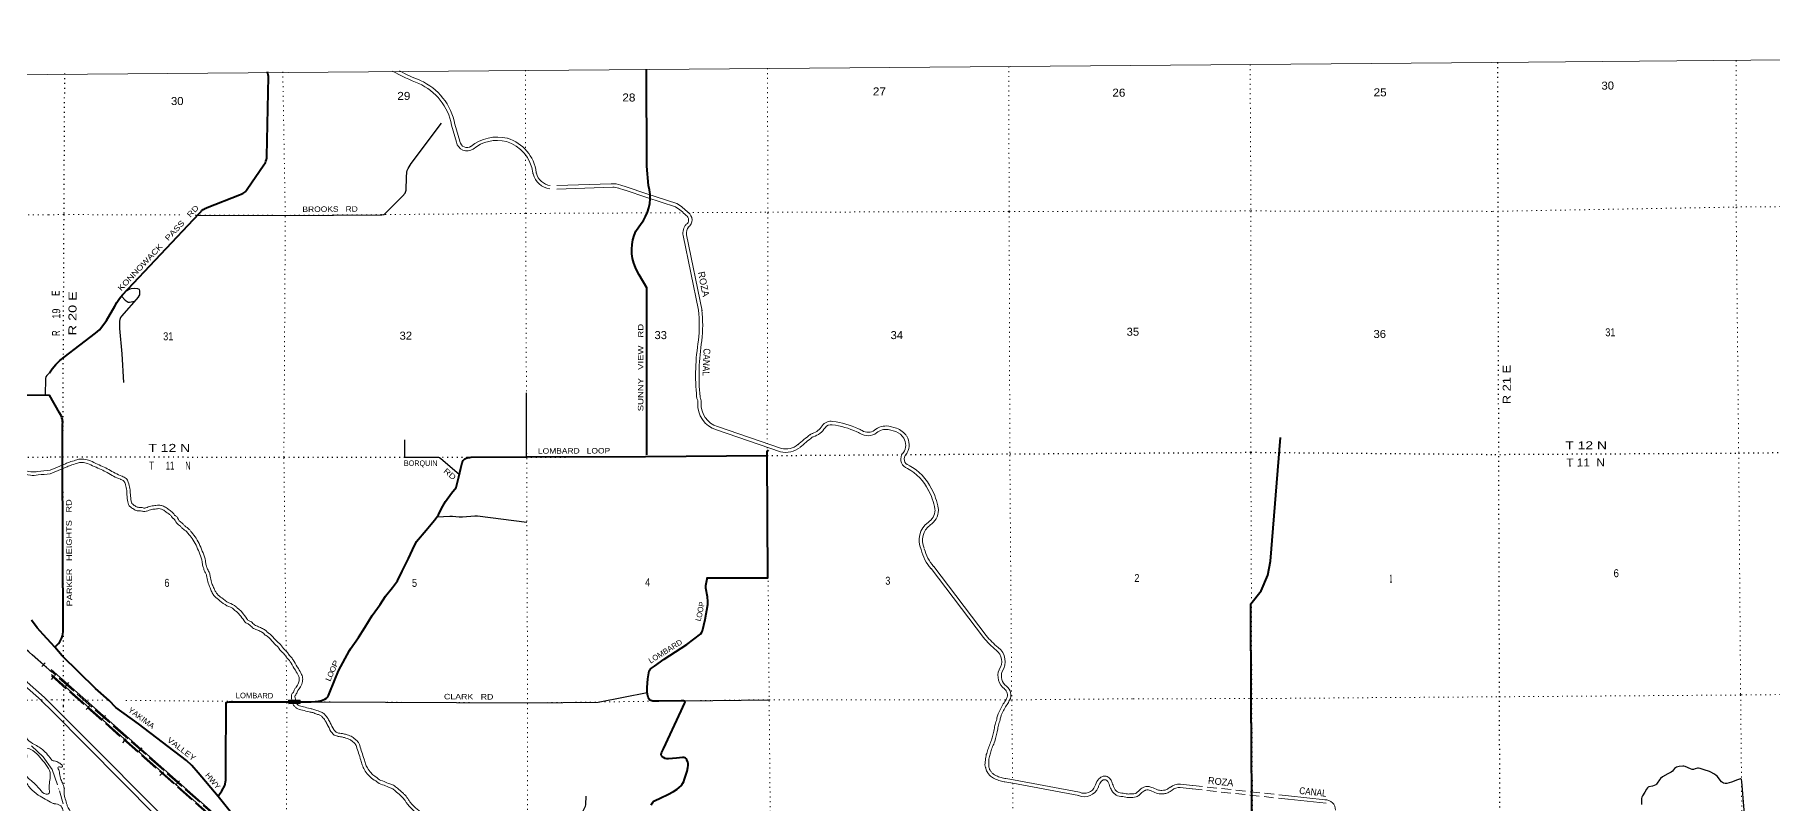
# Model space of a CAD drawing. Header units: feet. Extents: x -2 to 285336, y -549186 to -364975.
# Drawn here: x 157636 to 195631, y -381784 to -364975 of the extents above; entities that cross this region are included whole.
import ezdxf
from ezdxf.enums import TextEntityAlignment as Align

# ---------------------------------------------------------------- set-up
doc = ezdxf.new("R2010")
doc.units = ezdxf.units.FT
doc.header["$LTSCALE"] = 70
for name, pattern in [('DOT_DASHED', [7.7, 5, -1.2, 0.3, -1.2]), ('DOTTED', [1.5, 0.3, -1.2]), ('LONG_DASHED', [7.5, 6, -1.5]), ('MEDIUM_DASHED', [4.5, 3, -1.5])]:
    doc.linetypes.add(name, pattern=pattern)
for name, color, linetype, lineweight in [('18', 7, 'Continuous', 35), ('26', 7, 'Continuous', 40), ('27', 7, 'Continuous', 13), ('29', 7, 'Continuous', 25), ('34', 7, 'Continuous', 25), ('39', 7, 'Continuous', 13), ('4', 7, 'Continuous', 13), ('41', 7, 'Continuous', 13), ('44', 7, 'DOT_DASHED', 13), ('6', 7, 'DOTTED', 25), ('61', 7, 'Continuous', 13), ('63', 7, 'Continuous', 25), ('7', 7, 'DOTTED', 13)]:
    doc.layers.add(name, color=color, linetype=linetype, lineweight=lineweight)
doc.layers.add('30', color=7, linetype='Continuous')

msp = doc.modelspace()

# ---------------------------------------------------------------- linework, layer by layer
at = {"layer": '18'}
for points in [[(158008.18, -379630.97), (157850.82, -379468.75), (157472.66, -379133.53), (157061.53, -378839.67), (157019.65, -378812.34), (156648.87, -378578.03), (154159.49, -377122.21), (153862.65, -376930.23)], [(158009.1, -379765.15), (157791.41, -379550.62), (157780.66, -379540.01), (157410.33, -379211.73), (157031.88, -378941.22), (157008.02, -378924.16), (156981.88, -378907.1), (156965.61, -378896.48), (156596.9, -378663.48), (154133.42, -377222.81), (154108.42, -377208.18)], [(161114.05, -382743.72), (158008.18, -379630.97)], [(161039.84, -382822.09), (158009.1, -379765.15)]]:
    msp.add_lwpolyline(points, dxfattribs=at)
at = {"layer": '26'}
msp.add_line((158073.63, -378371.7), (157998.92, -378283.89), dxfattribs=at)
for points in [[(157958.23, -372367.69), (158018.6, -372279.13), (158097.46, -372185.13), (158185.72, -372099.89), (158282.4, -372024.35), (158966.6, -371504), (159049.33, -371427.02), (159101.25, -371366.04), (159207.15, -371222.56), (159389.43, -370912.5), (159431.91, -370834.02), (159490.48, -370747.1), (159557.82, -370666.78), (161234.7, -368881.7), (161265.34, -368849.08), (161282.15, -368831.7), (161292.37, -368821.71), (161320.02, -368799.84), (161349.81, -368780.97), (161354.73, -368778.53), (161375.13, -368768.43), (161404.73, -368756.66), (162116.05, -368473.97), (162149.38, -368460.72), (162166.05, -368454.11), (162184.84, -368444.98), (162207.31, -368430.98), (162228.2, -368414.71), (162242.36, -368401.08), (162264.4, -368375.99), (162281.65, -368351.08), (162648.81, -367820.94), (162668.28, -367792.83), (162679.66, -367770.94), (162692.65, -367739.76), (162702.84, -367705.59), (162709.4, -367670.55), (162712.27, -367635.01), (162747.87, -365885.64), (162722.73, -365788.62)], [(171019.07, -374164.33), (171020.71, -370507.34), (170855.78, -370227.24), (170815.48, -370161.28), (170770.06, -370068.89), (170734.55, -369972.26), (170709.33, -369872.44), (170694.69, -369770.54), (170690.78, -369667.66), (170697.64, -369564.94), (170715.21, -369463.5), (170743.28, -369364.45), (170781.55, -369268.88), (170896.61, -369105.09), (170944.66, -369036.74), (170993.84, -368950.13), (171033.7, -368858.86), (171063.8, -368763.92), (171083.81, -368666.36), (171093.52, -368567.24), (171092.81, -368467.65), (171081.69, -368368.68), (171060.29, -368271.41), (171022.65, -367849.53), (171013.26, -365728.38)], [(157961.62, -372861.86), (155665.61, -372862.67)], [(158073.63, -378371.7), (158107.14, -378337.59), (158134.05, -378310.19), (158153.47, -378288.65), (158181.88, -378251.21), (158206.21, -378211.02), (158226.21, -378168.5), (158241.66, -378124.12), (158252.38, -378078.37), (158258.26, -378031.75), (158244.88, -374207.55), (158246.76, -373509.04), (158246.83, -373484.04), (158247.62, -373459.04), (158246.69, -373431.37), (158241.16, -373391.68), (158231.51, -373352.79), (158217.85, -373315.12), (158200.32, -373279.09), (158179.13, -373245.09), (157961.62, -372861.86)], [(184268.16, -384812.48), (184268.14, -384810.6), (184251.86, -381670.27), (184239.65, -379495.09), (184229.15, -377422.2), (184451.74, -377136.72), (184599.19, -376797.39), (184658.17, -376487.57), (184879.33, -373787.68)], [(163442.46, -379565.35), (163678.16, -379567.22), (163766.57, -379561.33), (163838.81, -379552.3), (163904.27, -379538.74), (163945.08, -379524.93), (163983.28, -379507.13), (164014.88, -379484.54), (164045.35, -379455.18), (164061.86, -379428.59), (164087.96, -379353.34), (164279.75, -378885.64), (164519.38, -378440.55), (164540.76, -378405.71), (164718.81, -378160.98), (164853.52, -377937.9), (165017.68, -377676.18), (165186.19, -377434.45), (165303.6, -377255.83), (165462.89, -377062.43), (165566.86, -376920.15), (165667.63, -376707.69), (165811.47, -376430.27), (165898.61, -376242.13), (165983.88, -376062.05), (166192.42, -375813.61), (166381.37, -375593.61), (166465.72, -375477.77), (166529.59, -375338.18), (166619.34, -375186.12), (166748.72, -375003.27), (166848.91, -374875.12), (166909.27, -374645.28), (166954.28, -374457.87), (166981.64, -374334.74), (166988.19, -374318.11), (166996.45, -374302.26), (167006.31, -374287.36), (167017.68, -374273.57), (167030.43, -374261.05), (167044.42, -374249.93), (167059.49, -374240.33), (167075.48, -374232.36), (167092.22, -374226.1), (167109.52, -374221.63), (167127.2, -374218.99), (167127.96, -374218.96), (167152.96, -374218.47), (167177.96, -374216.86), (168394.98, -374210.28), (170993.56, -374199.66), (173651.27, -374181.51)], [(171117.45, -381825.58), (171143, -381773.23), (171162.8, -381751.77), (171188.16, -381734.05), (171325.44, -381663.46), (171476.72, -381590.62), (171602.09, -381528.26), (171682.35, -381476.15), (171725.24, -381441.49), (171776.37, -381393.62), (171811.77, -381348.05), (171829.15, -381307.8), (171844.4, -381259.19), (171901.62, -381081.6), (171919.86, -380999.17), (171925.62, -380956.77), (171923.16, -380915), (171914.92, -380886.94), (171893.51, -380836.92), (171878.63, -380814.32), (171863.78, -380797.82), (171850.59, -380787.92), (171830.34, -380779.81), (171797.81, -380779.66), (171668.16, -380800.66), (171494.32, -380811.02), (171459.62, -380810.26), (171423.4, -380802.77), (171386.96, -380785.43), (171359.07, -380764.81), (171342.12, -380744.05), (171337.63, -380715.3), (171345.09, -380681.79), (171383.76, -380594.83), (171773.17, -379763.33), (171846.78, -379605.53), (171857.18, -379573.2), (171851.98, -379557.28), (171845.64, -379550.1), (171824.2, -379545.14), (171773.06, -379545.14), (171284.84, -379551.75), (171149.59, -379548.45), (171127.16, -379544.96), (171106.71, -379536.89), (171086.92, -379526.99), (171072.58, -379508.48), (171050.41, -379462.52), (171036.78, -379408.75), (171027.84, -379333.79), (171028.17, -379254.37), (171042.97, -379059.45), (171074.14, -378884.32), (171101.77, -378845.36), (171188.81, -378782), (171403.02, -378631.82), (171649.19, -378473.06), (171899.37, -378314.22), (172202.41, -378076.22), (172226.65, -378039.96), (172239.85, -378010.25), (172295.49, -377763.55), (172354.27, -377439.44), (172355.3, -377369.89), (172345.43, -377271.01), (172308.17, -377083.01), (172309.12, -377023.33), (172336.92, -376876.67), (172340.12, -376853.67), (172365.4, -376853.85), (173669.88, -376851.69), (173651.27, -374181.51)], [(173651.27, -374181.51), (173650.51, -374156.51), (173648.91, -374103.82), (173653.39, -374087.25), (173660.81, -374074.87), (173670.71, -374064.97), (173684.21, -374055.05)], [(157998.92, -378283.89), (157821.63, -378094.16), (157688.67, -377945.4), (157567.83, -377778.39)], [(161643.74, -381638.27), (161212.65, -381115.35), (161069.49, -380955.27), (160951.28, -380846.94), (159904.39, -380048.24), (159412.7, -379687.49), (159261.67, -379537.58), (158966.26, -379273.77), (158233.82, -378559.95), (158073.63, -378371.7)], [(161643.74, -381638.27), (161663.27, -381608.63), (161727.02, -381511.84), (161793.31, -381396.31), (161817.46, -381281.5), (161813.46, -381043.68), (161813.04, -381018.86), (161813.18, -380993.68), (161820.88, -379577.65), (161887.61, -379567.13), (162368.45, -379564.61), (163013.83, -379567.54), (163442.46, -379565.35)], [(162499.56, -382702.58), (161644.9, -381639.68), (161643.74, -381638.27)]]:
    msp.add_lwpolyline(points, dxfattribs=at)
at = {"layer": '29'}
for p, q in [((168393.27, -374210.29), (168392.42, -372809.17)), ((171850.63, -379547.22), (173698.26, -379521.24))]:
    msp.add_line(p, q, dxfattribs=at)
for points in [[(161198.04, -368920.72), (163117.02, -368925.81), (165225.11, -368911.04), (165267.12, -368905.47), (165294.2, -368894.18), (165339.16, -368850.91), (165681.01, -368508.52), (165734.38, -368442.5), (165745.67, -368417.66), (165756.87, -368374.45), (165768.37, -368092.48), (165776.14, -367980.66), (165782.91, -367942.27), (165804.06, -367900.46), (165865.95, -367794.4), (166531.26, -366905.69)], [(159902.29, -370705.57), (159535.77, -371132.29), (159512.79, -371158.28), (159495.14, -371202.3), (159488.37, -371242.96), (159493.21, -371400.27), (159540.3, -371954.12), (159573.51, -372583.98)], [(159533.59, -370695.68), (159617.03, -370779.98), (159659.92, -370811.59), (159682.5, -370820.63), (159706.32, -370823.72), (159816.24, -370805.59)], [(159902.29, -370705.57), (159930.8, -370662.54), (159937.58, -370612.85), (159937.58, -370574.46), (159924.48, -370548.77), (159890.17, -370533.81), (159822.3, -370524.91), (159745.7, -370529.29), (159714.1, -370538.32), (159636.28, -370583.26)], [(157958.23, -372367.69), (157897.45, -372425), (157877.29, -372458.62), (157868.32, -372496.73), (157863.84, -372857.65)], [(165720.9, -373835.64), (165723.12, -374215.05), (166463.53, -374217.3), (166490.62, -374224.08), (166515.45, -374239.89), (166556.91, -374280.51), (166922.5, -374590.2)], [(166435.25, -375519.61), (166711.39, -375502.12), (166769.4, -375501.22), (166917.71, -375517.85), (166990.62, -375519.29), (167261.5, -375494.45), (167320.24, -375497.34), (168394.02, -375633.96)], [(163744, -379565.85), (168416.11, -379590.13), (169955.04, -379570.37), (169995.55, -379565.3), (171031.41, -379363.74)], [(194737.07, -381323.6), (194638.52, -381353.38), (194599.47, -381355.24), (194567.85, -381345.94), (194541.82, -381331.05), (194523.22, -381312.45), (194426.51, -381189.65), (194400.48, -381167.32), (194355.84, -381141.27), (194288.9, -381105.92), (194255.42, -381092.9), (194143.84, -381055.68), (194056.44, -381022.19), (194021.1, -381014.75), (193996.93, -381016.61), (193946.71, -381033.36), (193909.52, -381044.52), (193879.77, -381044.52), (193846.29, -381033.36), (193727.27, -380981.26), (193701.24, -380973.81), (193673.34, -380970.09), (193597.09, -380977.54), (193569.2, -380984.98), (193539.44, -380998), (193496.67, -381025.92), (193448.32, -381081.73), (193418.57, -381102.2), (193347.9, -381137.55), (193232.6, -381208.26), (193184.24, -381245.46), (193161.93, -381271.52), (193117.3, -381345.94), (193102.42, -381368.26), (193083.82, -381383.15), (193009.44, -381409.2), (192931.33, -381427.81), (192914.59, -381435.24), (192901.57, -381444.55), (192879.26, -381472.46), (192845.78, -381539.44), (192793.71, -381621.31), (192780.69, -381651.07), (192775.12, -381680.85), (192775.12, -381814.81)], [(194997.67, -384903.02), (194982.55, -384739.68), (194945.35, -384605.72), (194804.02, -384367.56), (194777.98, -384304.3), (194759.38, -384196.38), (194751.95, -384092.19), (194759.38, -384017.76), (194781.7, -383958.22), (194848.65, -383846.59), (194926.76, -383694.02), (194952.79, -383615.87), (194986.27, -383478.19), (194997.42, -383362.83), (195019.74, -382655.79), (195019.74, -381933.88), (194967.67, -381308.71), (194958.38, -381265.93), (194947.22, -381251.04), (194937.91, -381249.17), (194870.96, -381271.5), (194737.07, -381323.6)], [(169684.92, -381629.37), (169679.25, -381811.35), (169672.3, -381857.6), (169661.01, -381882.44), (169605.47, -381987.42), (169507.62, -382147.52), (169502.14, -382162.21), (169500.74, -382176.04), (169507.51, -382198.62), (169519.07, -382215.85), (169532.34, -382225.73), (169553.21, -382235.33), (169654.09, -382289.31), (169659.31, -382294.05), (169669.47, -382305.34), (169681.33, -382334.13), (169698.38, -382413.23), (169710.76, -382605.19), (169712.61, -383605.03), (171046.08, -383602.24)]]:
    msp.add_lwpolyline(points, dxfattribs=at)
at = {"layer": '34', "lineweight": 13}
msp.add_lwpolyline([(149517.66, -371440.47), (149701.45, -371595.53), (158009.13, -378913.34)], dxfattribs=at)
at = {"layer": '34'}
for points in [[(189808.1, -403600), (187586.25, -401837.76), (187084.85, -401507.35), (174465.98, -393339.02), (172660.77, -391834.96), (157996.09, -378861.11)], [(189807.62, -403695.64), (187542.09, -401898.76), (187043.71, -401570.34), (174421.3, -393399.72), (172611.75, -391892.04), (158001.49, -378966.34)]]:
    msp.add_lwpolyline(points, dxfattribs=at)
at = {"layer": '39'}
for p, q in [((166750.98, -366950.54), (166859.12, -367326.61)), ((166823.06, -366929.82), (166931.2, -367305.89)), ((169051.75, -368274.99), (170238.46, -368234.9)), ((169054.29, -368349.95), (170278.26, -368308.59)), ((170404.35, -368328.79), (170542.42, -368374.43)), ((170454.66, -368266.42), (170565.96, -368303.21)), ((171816.68, -369363.98), (172150.17, -371001.72)), ((171890.18, -369349.02), (172229.21, -371013.98)), ((172545.24, -373619.23), (173940.67, -374095.74)), ((172564.97, -373546.82), (173963.24, -374024)), ((176300.24, -373609.94), (176468.51, -373656.23)), ((176311.19, -373535.74), (176483.96, -373581.82)), ((158307.29, -374357.26), (157972.48, -374495.51)), ((158321.61, -374432.16), (157973.35, -374577.76)), ((177235.71, -376653.05), (178382.64, -378159.79)), ((177295.39, -376607.63), (178442.32, -378114.37)), ((163324.79, -379453.63), (163366.02, -379603.53)), ((163278.1, -379595.2), (163278.47, -379595.73)), ((179025.39, -381344.47), (180467.23, -381617.07)), ((179042.18, -381271.31), (180483.66, -381543.84)), ((182945.11, -381469), (182681.69, -381439.05)), ((182953.59, -381394.48), (182690.17, -381364.53)), ((185046.32, -381696.61), (185874.91, -381784.67)), ((185054.38, -381622.05), (185852.77, -381708.31))]:
    msp.add_line(p, q, dxfattribs=at)
at = {"layer": '39', "linetype": 'MEDIUM_DASHED'}
for p, q in [((182961.38, -381395.95), (185054.07, -381622.02)), ((182953.32, -381470.51), (185046.01, -381696.58))]:
    msp.add_line(p, q, dxfattribs=at)
at = {"layer": '39'}
for points in [[(170545.03, -368375.29), (171019.9, -368531.66), (171648.29, -368738.59)], [(170568.49, -368304.05), (171017.89, -368452.04), (171677.97, -368669.4)]]:
    msp.add_lwpolyline(points, dxfattribs=at)
for centre, radius, start, end in [((170283.63, -368682.31), 449.69, 67.64562, 95.76477), ((170283.63, -368683.41), 374.69, 70.88394, 91.31291), ((172262.25, -372888.03), 151.91, 182.88564, 208.73318), ((172019.84, -373005.56), 117.85, 350.0467, 22.79902), ((172262.2, -372887.93), 76.91, 182.95046, 208.80284), ((172019.83, -373005.55), 192.85, 351.84617, 24.04816), ((176560.88, -371833.22), 2056.98, 242.56962, 244.85016), ((174774.44, -375426.12), 2031.34, 62.02138, 64.47681), ((176726.26, -374239.74), 154.87, 131.77294, 149.29913), ((176593.66, -374093.03), 41.89, 313.31981, 331.55053), ((176581.07, -374029.58), 161.2, 311.89521, 327.78497), ((177077.11, -375384.41), 320.95, 2.12947, 9.1353), ((178644.97, -383128), 1823.7, 77.92441, 83.53504), ((178644.97, -383128), 1898.7, 77.92445, 83.21862), ((180587.79, -381313.27), 327.99, 247.52456, 337.26328), ((180587.79, -381313.27), 252.99, 245.69505, 337.26407), ((182675.14, -381713.92), 349.82, 88.01975, 127.56221), ((182675.14, -381713.92), 274.82, 88.0196, 127.56228), ((185852.74, -381935.79), 227.74, 0.29694, 91.20448)]:
    msp.add_arc(centre, radius, start, end, dxfattribs=at)
for centre, major_axis, ratio, start_param, end_param in [((167563.29, -362104.1), (13.27, 4224.37), 0.999949, 2.62422572, 2.77396174), ((167563.29, -362104.1), (13.03, 4149.37), 0.999948, 2.65611332, 2.77396174), ((165537.62, -367170.89), (3.85, 1233.2), 0.999948, 4.89615203, 5.873583), ((165537.62, -367170.89), (4.08, 1308.2), 0.999951, 4.89615213, 5.8735831), ((167088.44, -367284.26), (0.73, 233.27), 0.999951, 1.75101389, 3.74845517), ((167088.44, -367284.26), (0.5, 158.27), 0.999928, 1.75101932, 3.74845415), ((167749.73, -368120.02), (2.85, 908.08), 0.999952, 6.04144387, 6.97286879), ((167749.73, -368120.02), (2.61, 833.08), 0.999948, 6.04144402, 6.97286879), ((167710.69, -368101.36), (2.59, 825.52), 0.999948, 4.84434567, 5.99082045), ((167710.69, -368101.36), (2.82, 900.52), 0.999952, 4.84434567, 5.99082045), ((168957.23, -367915.89), (1.37, 435.58), 0.99995, 1.76373448, 1.80833641), ((168957.18, -367915.77), (1.37, 435.58), 0.99995, 1.81371741, 3.01009994), ((168957.03, -367915.45), (1.13, 360.58), 0.99994, 1.76496629, 1.80958035), ((168957.18, -367915.77), (1.13, 360.58), 0.99994, 1.81371974, 3.01010124), ((171054.07, -369702.34), (3.57, 1131.9), 0.999948, 5.46891484, 5.73463938), ((171054.07, -369702.34), (3.81, 1206.9), 0.999951, 5.48302549, 5.74292974), ((171819.63, -369026.14), (0.37, 116.29), 0.999943, 3.74964069, 5.75921449), ((171819.63, -369026.14), (0.61, 191.29), 0.999965, 3.74965751, 5.7201626), ((172081.37, -369308.69), (0.86, 270.81), 0.999951, 0.82114449, 1.78775035), ((172081.37, -369308.69), (0.62, 195.81), 0.999932, 0.82114488, 1.78775142), ((169124.01, -371331.95), (9.55, 3044.21), 0.999948, 4.6082208, 4.82459111), ((169124.01, -371331.95), (9.78, 3119.21), 0.99995, 4.6082208, 4.82459111), ((176797.71, -372428.13), (15.07, 4710.76), 0.999949, 1.40962021, 1.6741044), ((176797.71, -372428.13), (14.83, 4635.76), 0.999948, 1.40962021, 1.6741044), ((172717.55, -373062.44), (1.85, 582.84), 0.99995, 1.51364906, 2.84463482), ((172717.55, -373062.44), (1.61, 507.84), 0.999942, 1.5136462, 2.83958631), ((175052.14, -373669.29), (0.77, 241.04), 0.999962, 6.14420871, 7.23029433), ((174793.84, -375504.55), (6.65, 2094.37), 0.99995, 5.86537472, 6.14632396), ((178262.05, -378457.79), (19.22, 5992.22), 0.999949, 0.66235357, 0.72060461), ((178262.05, -378457.79), (18.98, 5917.22), 0.999949, 0.66235361, 0.72060466), ((174675.78, -373823.13), (0.42, 131.34), 0.999973, 0.20266017, 0.70670936), ((174675.77, -373823.11), (0.18, 56.34), 0.999937, 0.20265217, 0.70671828), ((174533.24, -373336.51), (1.2, 375.83), 0.99994, 3.44104699, 4.16839283), ((174533.24, -373336.51), (1.43, 450.83), 0.99995, 3.4410467, 4.16839409), ((175052.14, -373669.29), (0.53, 166.04), 0.999945, 6.14420358, 7.23029889), ((174793.84, -375504.55), (6.42, 2019.37), 0.999948, 5.86848601, 6.14632497), ((175857.65, -373430.76), (1, 314.88), 0.999951, 2.57083702, 3.78620529), ((175857.65, -373430.76), (0.77, 239.88), 0.999935, 2.57084478, 3.78620345), ((176255.22, -373931.77), (1.28, 399.96), 0.999957, 6.14599443, 6.98353915), ((176255.22, -373931.77), (1.04, 324.96), 0.999947, 6.14740979, 6.98352272), ((176330.22, -373999.89), (1.18, 370.45), 0.999947, 5.29879871, 5.90379572), ((176330.22, -373999.89), (1.42, 445.45), 0.999956, 5.29880075, 5.93398371), ((176391.24, -373949.7), (0.93, 290.95), 0.999946, 4.12057673, 5.26593988), ((176391.24, -373949.71), (1.17, 365.95), 0.999957, 4.24535865, 5.26594202), ((174058.09, -373608.79), (1.59, 500.91), 0.99995, 2.90814585, 3.82133377), ((174058.09, -373608.78), (1.35, 425.91), 0.999941, 2.92016962, 3.82133343), ((176798.41, -374250.57), (0.72, 224.11), 0.999952, 1.16131173, 2.79458537), ((176798.41, -374250.57), (0.48, 149.11), 0.999927, 0.82989044, 2.79455003), ((176225.53, -375394.85), (3.37, 1057.22), 0.999948, 5.16035401, 5.79968862), ((176225.53, -375394.85), (3.61, 1132.22), 0.999951, 5.16035425, 5.79968882), ((175973.05, -375583.44), (4.36, 1367.83), 0.999948, 4.89032171, 5.21865576), ((175973.05, -375583.44), (4.6, 1442.83), 0.999951, 4.88971884, 5.2106848), ((176995.46, -375364.42), (1.05, 327.47), 0.999947, 3.71620847, 4.68764234), ((176995.46, -375364.42), (1.29, 402.47), 0.999957, 3.71620886, 4.6955211), ((177456.95, -376033.56), (1.55, 484.54), 0.99995, 0.62676019, 2.00739349), ((177456.95, -376033.56), (1.31, 409.54), 0.999941, 0.62676058, 2.00739558), ((178031.35, -375968.73), (3.37, 1049.25), 0.999949, 1.83055222, 2.28465572), ((178031.35, -375968.73), (3.12, 974.25), 0.999945, 1.83055213, 2.28465563), ((179776.47, -377043.54), (5.74, 1785.76), 0.999949, 2.24941961, 2.46824473), ((179776.47, -377043.54), (5.5, 1710.76), 0.999947, 2.24941951, 2.46824463), ((178468.52, -378683.88), (1.24, 387.3), 0.999957, 4.11716815, 5.63183279), ((178468.52, -378683.88), (1, 312.3), 0.999947, 4.11716887, 5.63183405), ((179067.22, -378994.83), (1.18, 368.66), 0.99995, 1.20651281, 2.47922343), ((179067.22, -378994.83), (0.94, 293.66), 0.999938, 1.245526, 2.47922537), ((179048.31, -378954.77), (0.94, 293.66), 0.999938, 1.32666922, 1.32901126), ((178744.02, -379416.21), (0.52, 162.48), 0.999945, 4.23058696, 5.6549745), ((178744.02, -379416.21), (0.76, 237.48), 0.999962, 4.21771918, 5.65497799)]:
    msp.add_ellipse(centre, major_axis=major_axis, ratio=ratio, start_param=start_param, end_param=end_param, dxfattribs=at)
for points in [[(151408.75, -371743.3), (151646.51, -371821.9), (151976.92, -371755.09), (152330.43, -371826.76), (152591.03, -372077.98), (152845.53, -372319.2), (153128.19, -372302.99), (153424.77, -372270.59), (153671.65, -372296.85), (153959.66, -372459.45), (154258.07, -372672.2), (154606.31, -372842.37), (154999.88, -372907.71), (155565.86, -372963.7), (155883.2, -373025.59), (156118.87, -373162.46), (156232.53, -373342.45), (156304.94, -373637.3), (156484, -373979.56), (156671.9, -374165.02), (156929.68, -374307.74), (157354.14, -374479.35), (157551.1, -374536.13), (157701.47, -374528.96), (157972.48, -374495.51)], [(151427.77, -371839.52), (151645.7, -371898.58), (151976.9, -371831.61), (152294.11, -371895.92), (152539.21, -372132.2), (152817.46, -372395.93), (153134.41, -372377.76), (153424.88, -372346.02), (153648.29, -372369.79), (153919.34, -372522.82), (154219.58, -372736.87), (154583.22, -372914.56), (154990.04, -372982.1), (155554.97, -373037.99), (155856.45, -373096.79), (156065.28, -373218.07), (156162.6, -373372.18), (156234.27, -373664.01), (156422.98, -374024.71), (156626.55, -374225.64), (156897.34, -374375.56), (157329.63, -374550.34), (157542.26, -374611.64), (157707.56, -374603.76), (157973.35, -374577.76)], [(158307.29, -374357.26), (158392.69, -374324.02), (158529.6, -374281.11), (158625.7, -374256.49), (158673.19, -374255.19), (158814.04, -374280.25), (158969.47, -374349.64), (159121.16, -374418.37), (159255.73, -374486.17), (159395.04, -374563.89), (159538.89, -374628.09), (159548.82, -374631.75), (159594.42, -374651.71), (159664.85, -374715.75), (159681.96, -374762.75), (159717.68, -374898.62), (159727.49, -375031.16), (159744.97, -375179.06), (159756.83, -375221.59), (159761.39, -375228.94), (159797.83, -375258.93), (159862.67, -375300.75), (159931.19, -375315.09), (159987.73, -375317.72), (160021.69, -375327.44), (160060.42, -375323.61), (160062.14, -375323.13), (160177.5, -375286.72), (160287.7, -375270.96), (160350.06, -375264.42), (160429.7, -375279.58), (160474.24, -375297.64), (160556.68, -375354.42), (160633.34, -375412.4), (160685.47, -375466.26), (160702.57, -375490.46), (160716.33, -375495.93), (160795.32, -375604.57), (160875.15, -375670.69), (160916.04, -375717.15), (161015.39, -375795.46), (161054.27, -375843.07), (161065.49, -375855.81), (161165.49, -375989.3), (161249.59, -376144.71), (161316.44, -376309.34), (161369.26, -376483.64), (161383.59, -376579.14), (161401.46, -376624.87), (161413.25, -376665.55), (161439.47, -376709.17), (161466.75, -376784.16), (161497.07, -376918.86), (161511.47, -376975.44), (161548.21, -377064.14), (161583.98, -377147), (161625.24, -377205.41), (161726.65, -377294.58), (161878.31, -377398.7), (162038.65, -377485.78), (162063.74, -377511.71), (162094.74, -377533.16), (162171.58, -377614.5), (162275.56, -377748.88), (162297.86, -377778.39), (162357.72, -377807.19), (162390.62, -377833.52), (162462.08, -377894.05), (162548.26, -377930.59), (162639.92, -377975.45), (162702.44, -378020.34), (162714.68, -378035.78), (162783.04, -378083.73), (162845.52, -378145.03), (162958.55, -378267.35), (162981.01, -378284.35), (163074.23, -378402.52), (163129.5, -378452.93), (163188.74, -378526.2), (163204.94, -378551.81)], [(158321.61, -374432.16), (158417.53, -374394.84), (158550.14, -374353.27), (158636.16, -374331.23), (158667.59, -374330.37), (158791.86, -374352.49), (158938.71, -374418.04), (159088.8, -374486.05), (159220.57, -374552.43), (159361.42, -374631.01), (159510.59, -374697.59), (159520.78, -374701.35), (159553.08, -374715.49), (159600.71, -374758.79), (159610.3, -374785.15), (159643.4, -374911.02), (159652.81, -375038.34), (159671.17, -375193.62), (159687.45, -375252.03), (159704.17, -375278.98), (159753.53, -375319.61), (159833.71, -375371.31), (159921.71, -375389.73), (159975.51, -375392.24), (160014.83, -375403.48), (160074.34, -375397.59), (160083.54, -375395.01), (160194.2, -375360.1), (160296.92, -375345.4), (160346.88, -375340.16), (160408.4, -375351.88), (160438.46, -375364.06), (160512.76, -375415.24), (160583.48, -375468.72), (160627.55, -375514.26), (160654.17, -375551.94), (160668.45, -375557.61), (160740.2, -375656.31), (160822.75, -375724.69), (160864.26, -375771.83), (160962.51, -375849.28), (160997.07, -375891.59), (161007.25, -375903.15), (161102.15, -376029.84), (161181.65, -376176.77), (161245.66, -376334.38), (161295.9, -376500.16), (161310.67, -376598.6), (161330.36, -376649.01), (161343.93, -376695.83), (161371.47, -376741.61), (161394.63, -376805.3), (161424.13, -376936.34), (161440.11, -376999.16), (161479.13, -377093.36), (161518.22, -377183.9), (161569.08, -377255.9), (161680.49, -377353.86), (161839.09, -377462.74), (161992.75, -377546.2), (162014.98, -377569.17), (162045.6, -377590.36), (162114.52, -377663.32), (162215.98, -377794.44), (162248.98, -377838.11), (162317.52, -377871.07), (162342.94, -377891.42), (162422.3, -377958.65), (162517.12, -377998.85), (162601.3, -378040.05), (162650.18, -378075.14), (162662.68, -378090.92), (162734.92, -378141.59), (162791.68, -378197.27), (162907.99, -378323.15), (162928.09, -378338.35), (163019.15, -378453.8), (163074.76, -378504.51), (163127.68, -378569.96), (163149.12, -378603.87)], [(158016.66, -380850.56), (157807.28, -380610.89), (157585.64, -380473.91), (157464.49, -380364.31), (157457.48, -380231.74), (157402.52, -379856.38), (157341.03, -379680.01), (157339.26, -379444.91), (157326.28, -379318.41), (157211.2, -379216.8), (156896.55, -378978.05), (156571.04, -378896.12), (156322.35, -378896), (156034.17, -378978.57), (155847.11, -378905.64), (155701.57, -378754.02), (155568.27, -378628.43), (155288.91, -378550.17), (154914.05, -378573.11), (154689.76, -378617.01), (154538.36, -378752.8), (154364.76, -378870.67), (154178.85, -378950.45), (153818.71, -379065.71), (153628.09, -379053.09), (153320.29, -378924.81), (152995.97, -378734.36), (152823.59, -378480.46), (152759.16, -378179.53), (152658.18, -377952.09)], [(153923.95, -379191.51), (154181.94, -379095.11), (154481.86, -378974.27), (154717.87, -378888.08), (154929.93, -378818.15), (155152.54, -378818.47), (155379.86, -378911.19), (155613.8, -379084.24), (155749.68, -379284.16), (155815.21, -379464.52), (155936.84, -379638.42), (156180.78, -379807.37), (156399.88, -379874.03), (156618.58, -379886.44), (156857.19, -379880.61), (157057.81, -379889.14), (157196.94, -379988.56), (157238.43, -380173.11), (157285.49, -380564.61), (157331.36, -380797.36), (157340, -380879.68), (157315.94, -380879.87), (157281, -380767.6), (157167.75, -380641.86), (157074.68, -380534.06), (156783.13, -380433.78), (156496.16, -380409.84), (156213.52, -380428.06), (155993.18, -380463.89), (155812.81, -380481.34), (155734.73, -380500.01), (155731.24, -380568.36), (155797.46, -380573.89), (155703.98, -380677.08), (155552.6, -380816.89), (155420.76, -380886.21), (155132.13, -380908.5), (154986.08, -380955.82), (154853.91, -380980.94), (154622.08, -380821.94), (154559.79, -380539.07), (154516.07, -380326.4), (154536.9, -380161.46), (154572.18, -380052.68), (154504.69, -379878.37), (154405.67, -379778.65), (154251.01, -379747.67), (154178.95, -379766.3), (154175.26, -379808.53), (154075.21, -379839.43), (153829.03, -379905.6), (153596.36, -379901.34), (153333.12, -379833), (153157.4, -379667.55), (153082, -379509.37), (152985.31, -379451.83), (152949.33, -379468.18), (152982.28, -379582.47), (153150.49, -379816.3), (153374, -379935.18), (153759.78, -380030.71), (153912.07, -380013.48), (154025.77, -379932.24), (154151.92, -379905.16), (154249.84, -379858.2), (154315.88, -379839.61), (154422.56, -379891.05), (154459.17, -379959.09), (154445.61, -380023.5), (154462.74, -380168.05), (154437.61, -380292.83), (154426, -380349.19), (154450.42, -380397.23), (154512.71, -380680.1), (154582.45, -380886.54), (154751.92, -381019.89), (154900.78, -381081.06), (155021, -381066.08), (155080.83, -381021.42), (155273.31, -381013.93), (155429.76, -381016.76), (155501.9, -381008.17), (155685.37, -380870.14), (155870.35, -380665.77), (156022.25, -380596.3), (156314.39, -380507.67), (156557.21, -380527.93), (156884.65, -380599.8), (157175, -380806.58), (157272.66, -380992.73), (157410.98, -381250.9), (157538.87, -381456.91), (157714.46, -381604.28), (157865.57, -381697.58), (158022.69, -381784.07)], [(163150, -378604.38), (163205.09, -378660.29), (163242.13, -378720.3), (163336.47, -378875.98), (163403.55, -378999.63), (163415.44, -379030.62), (163415.64, -379108.99), (163403.61, -379150.63), (163353.03, -379244.48), (163316.07, -379293.88), (163280.14, -379368.74), (163259.59, -379392.63), (163250.15, -379444.97), (163279.73, -379610.7)], [(163192.56, -378540.72), (163264.47, -378613.69), (163306.11, -378681.16), (163401.55, -378838.64), (163471.81, -378968.19), (163490.4, -379016.64), (163490.66, -379119.51), (163473.43, -379179.15), (163416.41, -379284.96), (163380.51, -379332.94), (163343.46, -379410.14), (163329.77, -379426.05), (163324.79, -379453.63)], [(178889.27, -379492.29), (178834.11, -379584.98), (178766.6, -379694.62), (178711.18, -379812.38), (178694.81, -379848.09), (178673.45, -379941.49), (178636.38, -380058.55), (178615.33, -380173.76), (178588.57, -380293.79), (178557.91, -380405.27), (178511.07, -380519.69), (178469.85, -380639.22), (178438.39, -380747.31), (178421.29, -380878.27), (178426.67, -380999.05), (178431.44, -381008.37), (178448.42, -381077.41), (178476.58, -381117.65), (178520.82, -381177.46), (178602.77, -381235.01), (178716.13, -381285.1), (178835.08, -381314.52), (178850.14, -381316.03)], [(178953.99, -379530.19), (178898.27, -379623.82), (178832.66, -379730.36), (178779.2, -379843.98), (178766.21, -379872.33), (178745.87, -379961.21), (178709.3, -380076.69), (178688.85, -380188.66), (178661.37, -380311.91), (178629.03, -380429.51), (178581.29, -380546.15), (178541.35, -380661.94), (178512.01, -380762.73), (178496.51, -380881.49), (178500.72, -380976.03), (178517.9, -381045.89), (178537.46, -381073.85), (178573.88, -381123.08), (178639.83, -381169.39), (178740.47, -381213.86), (178847.9, -381240.44), (178869.17, -381242.58)], [(163279.73, -379610.7), (163318.34, -379666.39), (163361.32, -379705.06), (163490.56, -379746.27), (163640.51, -379786.43), (163716.84, -379802.33), (163805.63, -379835.84), (163871.52, -379857.79), (163920.86, -379893.22), (163986.4, -379978.39), (164032.48, -380060.86), (164112.96, -380211.5), (164136.8, -380246.25), (164206.41, -380302.13), (164258.36, -380319.24), (164265.01, -380321.28), (164373.92, -380338.39), (164441.87, -380358.32), (164541.95, -380399.15), (164594.1, -380440.89), (164652.59, -380500.13), (164671.2, -380544.13), (164717.1, -380687.06), (164767.42, -380842.15), (164798.4, -380946.01), (164843.85, -381050.36), (164934.34, -381171.61), (165025.9, -381254.39), (165067.67, -381279.97), (165075.2, -381283.47), (165105.98, -381310.68), (165243.35, -381377.74), (165375.57, -381432.46), (165443.63, -381458.34), (165520.41, -381515.63), (165632.99, -381612.55), (165677.82, -381656.93), (165750.18, -381750.72), (165794.28, -381814.13), (165914.61, -381935.98), (166060.94, -382060.85), (166150.8, -382124.5), (166224.54, -382194.34), (166373.31, -382337.22), (166387.63, -382346.88), (166496.35, -382449.85), (166617.12, -382562.31), (166630.02, -382582.53), (166705.37, -382633.9), (166743.61, -382651.73), (166788.6, -382656.92), (166888.56, -382627.45), (166930.52, -382601.93), (167008.59, -382565.34), (167035.72, -382538.74), (167053.12, -382532.41), (167120.15, -382482.31), (167170.29, -382461.42), (167286.62, -382434.45), (167294.68, -382434.23), (167340.71, -382448.19), (167388.5, -382485.86), (167449.44, -382545.5), (167477.43, -382588.81), (167481.94, -382618.34), (167470.17, -382768.8), (167444.53, -382817.65), (167392.72, -382880.5), (167365.11, -382909.66), (167314.62, -382987.91), (167283.42, -383037.57), (167249.17, -383126.02), (167220.34, -383260.7), (167222.2, -383329.79), (167222.43, -383338.29), (167234.83, -383417.9), (167288.12, -383521.49), (167316.35, -383597.3), (167375.86, -383691.33), (167443.04, -383760.92), (167517.43, -383809.65)], [(163366.02, -379603.53), (163375, -379616.47), (163399.48, -379638.5), (163511.66, -379674.27), (163657.87, -379713.43), (163737.86, -379730.09), (163830.73, -379765.16), (163906.02, -379790.23), (163973.56, -379838.74), (164049.2, -379937.01), (164098.3, -380024.9), (164177.16, -380172.5), (164192.38, -380194.69), (164242.77, -380235.15), (164281.06, -380247.76), (164281.87, -380248), (164390.36, -380265.05), (164466.65, -380287.44), (164580.33, -380333.81), (164644.38, -380385.07), (164716.07, -380457.67), (164741.58, -380518.01), (164788.48, -380664.02), (164839.04, -380819.85), (164868.98, -380920.23), (164909.15, -381012.46), (164990.06, -381120.89), (165071.02, -381194.07), (165103.19, -381213.77), (165116.72, -381220.07), (165148.02, -381247.74), (165274.17, -381309.32), (165403.25, -381362.74), (165480.09, -381391.96), (165567.35, -381457.09), (165683.91, -381557.41), (165734.14, -381607.15), (165810.7, -381706.38), (165852.18, -381766.01), (165965.73, -381881), (166107.06, -382001.61), (166198.5, -382066.38), (166276.3, -382140.06), (166420.61, -382278.66), (166434.71, -382288.18), (166547.69, -382395.17), (166675.22, -382513.93), (166684.98, -382529.23), (166742.59, -382568.5), (166764.29, -382578.61), (166782.04, -382580.66), (166857.96, -382558.27), (166895.02, -382535.75), (166965.19, -382502.84), (166994.82, -382473.8), (167017.08, -382465.71), (167082.71, -382416.65), (167147.25, -382389.78), (167277, -382359.69), (167304.78, -382358.91), (167376.03, -382380.53), (167438.08, -382429.44), (167507.88, -382497.76), (167549.15, -382561.61), (167557.38, -382615.58), (167543.75, -382790.02), (167507.33, -382859.37), (167448.96, -382930.2), (167424.35, -382956.18), (167377.88, -383028.19), (167350.76, -383071.37), (167321.27, -383147.54), (167295.56, -383267.64), (167297.18, -383327.79), (167297.27, -383331.51), (167307.07, -383394.38), (167356.84, -383491.15), (167383.91, -383563.8), (167435.14, -383644.75), (167491.16, -383702.78), (167557.01, -383745.91)], [(157422.88, -380570.75), (157551.97, -380605.98), (157715.44, -380741.38), (157846.95, -380895.11), (157958.56, -381069.09), (157973.89, -381241.79), (157950.92, -381386.65), (157953.66, -381485.1), (157940.33, -381579.64), (157884.22, -381586.1), (157749.05, -381478.61), (157563.16, -381295.15), (157449.94, -381173.43), (157446.79, -381020.73), (157457.49, -380843.81), (157456.42, -380701.15), (157418.62, -380578.29)], [(160779.12, -383877.55), (160738.9, -383874.64), (160676.96, -383810.11), (160652.52, -383796.73), (160574.42, -383728.62), (160505.11, -383688.37), (160441.65, -383641.95), (160390, -383587.17), (160325.46, -383500.64), (160310.45, -383464.92), (160308.06, -383450.94), (160302.92, -383334.68), (160310.12, -383304.38), (160376.42, -383158.07), (160381.56, -383125.81), (160409.38, -382966.51), (160415.89, -382835.88), (160410.26, -382775.83), (160390.37, -382708.14), (160360.13, -382628.69), (160328.7, -382579.38), (160274.99, -382522.65), (160188.98, -382458.78), (160058.54, -382384.08), (160050.4, -382380.29), (159943.37, -382355.12), (159858.11, -382319.32), (159819.32, -382294.3), (159770.38, -382265.54), (159688.22, -382269.8), (159569.68, -382265.01), (159551.75, -382269.51), (159524.43, -382298.36), (159460.64, -382314.16), (159404.88, -382329.73), (159362.11, -382381.07), (159300.6, -382406.84), (159186.46, -382415.99), (159101.63, -382396.24), (159022.4, -382360.28), (159014.22, -382354.48), (158863.88, -382286.35), (158695.28, -382210.69), (158575.45, -382157.78), (158525.7, -382098.94), (158413.41, -381953.5), (158352.55, -381854.83), (158332.67, -381787.13), (158293, -381655.76), (158280.97, -381581.84), (158282.6, -381493.49), (158253.01, -381363.85), (158208.13, -381262.73), (158194.58, -381206.91), (158192.2, -381192.92), (158181.36, -381163.11), (158171.01, -381077.1), (158148.69, -380993.42), (158176.65, -380988.64), (158221.04, -380997.46), (158240.87, -380988.89), (158235.9, -380952.9), (158209.07, -380925.54), (158119.37, -380873.8), (158062.74, -380857.3), (158016.4, -380850.54)], [(180821.12, -381411.05), (180832.44, -381377.95), (180904.02, -381252.71), (180999.47, -381193.54), (181087.07, -381199.9), (181162.35, -381264.76), (181197.45, -381337.99), (181239.29, -381444.38), (181276.23, -381501.83), (181315.04, -381535.43), (181440.86, -381564.6), (181560.37, -381581.97), (181586.77, -381579.94), (181644.46, -381581.25), (181696.28, -381572.85), (181722.85, -381559.86), (181778.09, -381511), (181873.23, -381438.68), (181912.62, -381425.12), (181989.51, -381416.35), (182056.06, -381436.07), (182190.75, -381488.7), (182234.97, -381501.3), (182282.44, -381502.49), (182286.31, -381502.45), (182354.4, -381494.75), (182382.08, -381484.74), (182464.2, -381434.94)], [(180888.35, -381446.27), (180901.1, -381408.97), (180959.7, -381306.43), (181018.31, -381270.1), (181056.91, -381272.9), (181101.51, -381311.34), (181128.65, -381367.97), (181172.21, -381478.72), (181218.99, -381551.47), (181273.93, -381599.05), (181282.98, -381604.99), (181426.98, -381638.36), (181557.83, -381657.39), (181588.81, -381655), (181649.64, -381656.39), (181719.24, -381645.11), (181764.93, -381622.78), (181825.69, -381569.02), (181909.03, -381505.68), (181929.28, -381498.7), (181982.85, -381492.59), (182031.72, -381507.07), (182166.77, -381559.86), (182223.57, -381576.04), (182281.9, -381577.51), (182290.95, -381577.41), (182371.6, -381568.29), (182414.6, -381552.74), (182508.36, -381495.88)], [(159977.39, -382514.53), (159922.34, -382481.92), (159849.55, -382461.84), (159712.59, -382443.51), (159670.53, -382446.67), (159584.47, -382455.05), (159533.09, -382484.56), (159404.15, -382540.27), (159340.26, -382552.06), (159254.03, -382554.42), (159237.99, -382554.85), (159105.69, -382560.48), (159027.27, -382554.6), (158936.22, -382526.99), (158794.6, -382484.71), (158627.46, -382388.95), (158566.22, -382350.49), (158494.2, -382284.22), (158469.06, -382244.78), (158390.91, -382174.67), (158301.65, -382064.73), (158254.66, -381959.65), (158215.59, -381850.34), (158194.99, -381830.83), (158065.58, -381794.24), (158057.5, -381792.45), (158022.69, -381784.07)]]:
    msp.add_spline(points, degree=3, dxfattribs=at)
at = {"layer": '4'}
msp.add_lwpolyline([(0, -366365.25), (31582.88, -366343.53), (63165.7, -366278.36), (94748.41, -366169.75), (126330.93, -366017.71), (157911.89, -365844.7), (189495.2, -365583.27), (221076.83, -365300.9), (252658.04, -364975.08), (254669.81, -547785.08), (222837.13, -548113.49), (191004.05, -548398.11), (159170.58, -548638.96), (127336.83, -548836), (95502.83, -548989.27), (63668.65, -549098.74), (31834.35, -549164.42), (0, -549186.32)], close=True, dxfattribs=at)
at = {"layer": '41'}
msp.add_arc((176944.12, -375397.57), 379.42, 3.60781, 7.87037, dxfattribs=at)
at = {"layer": '44'}
for points in [[(157565.33, -380526.23), (157817.09, -380769.64), (158017.92, -381048.02)], [(158017.92, -381048.02), (158177.43, -381513.98), (158257.77, -381795.14)]]:
    msp.add_lwpolyline(points, dxfattribs=at)
at = {"layer": '6'}
for p, q in [((189619.42, -365582.25), (189669.86, -382908.59)), ((156748.64, -374212.06), (157970.9, -374210.67)), ((158245.04, -374447.61), (158259.8, -378562.78)), ((158260.69, -379658.48), (158276.95, -381546.76))]:
    msp.add_line(p, q, dxfattribs=at)
for points in [[(158285.69, -365819.65), (158269.38, -368906.17), (158244.19, -374211.04), (158244.86, -374399.53)], [(189565.93, -374154.16), (194897.21, -374123.92), (200195.46, -374060.02), (205505.65, -373987.94), (210785.68, -373912.22), (216073.72, -373834.39), (221158.36, -373769.68)], [(157970.9, -374210.67), (158244.62, -374206.24), (163084.53, -374214.3), (168381.23, -374217.26), (173652.77, -374179.26), (176596.26, -374159.22)], [(176680.73, -374158.65), (178959.83, -374143.18), (184228.49, -374107.49), (189566.67, -374154.16)], [(158259.8, -378562.78), (158263.26, -379527.02), (158260.69, -379658.48)]]:
    msp.add_lwpolyline(points, dxfattribs=at)
at = {"layer": '61'}
for p, q in [((163188.75, -379530.84), (163438.74, -379529.26)), ((163438.74, -379529.26), (163439.22, -379604.26))]:
    msp.add_line(p, q, dxfattribs=at)
msp.add_lwpolyline([(163439.22, -379604.26), (163189.22, -379605.84), (163188.75, -379530.84)], dxfattribs=at)
msp.add_lwpolyline([(163197.16, -379597.79), (163196.79, -379538.78), (163430.79, -379537.3), (163431.17, -379596.31)], close=True, dxfattribs=at)
msp.add_ellipse((163342.22, -386173.71), major_axis=(20.43, 6608.93), ratio=0.999949, start_param=6.26229532, end_param=6.31226303, dxfattribs=at)
at = {"layer": '63'}
for p, q in [((157793.33, -378794.55), (157866.44, -378711.54)), ((158000.15, -379073.74), (158073.45, -378990.9)), ((158371.81, -379145.26), (158298.52, -379228.11)), ((158758.77, -379734.14), (158832.06, -379651.3)), ((159183.29, -379863.87), (159110, -379946.71)), ((159560.76, -380459.42), (159634.05, -380376.58)), ((159976.88, -380575.17), (159903.59, -380658.02)), ((160375.05, -381178.04), (160448.34, -381095.2)), ((160802.35, -381293.79), (160729.06, -381376.64))]:
    msp.add_line(p, q, dxfattribs=at)
at = {"layer": '63', "linetype": 'LONG_DASHED'}
for points in [[(149702.16, -371594.7), (158002.69, -378903.88)], [(189808.31, -403596.47), (187586.84, -401836.95), (187085.39, -401506.52), (174466.56, -393338.21), (172661.42, -391834.2), (158003.18, -378904.4)], [(158003.84, -379000.39), (172612.46, -391891.21), (174421.95, -393398.84), (181671.52, -398091.56)]]:
    msp.add_lwpolyline(points, dxfattribs=at)
at = {"layer": '7'}
for p, q in [((168365.8, -365747.94), (168369.53, -367485.91)), ((158007.85, -379518.75), (157341.28, -379532.78))]:
    msp.add_line(p, q, dxfattribs=at)
for points in [[(163059.42, -365786.24), (163115.37, -368944.92), (163084.6, -374227.74), (163134.43, -378484.25)], [(173659.69, -365708.52), (173668.4, -368867.73), (173653.59, -373923.65)], [(178933.43, -365668.01), (178945.01, -368846.21), (178959.01, -374171.02), (179000.05, -379530.05), (179020.59, -381267.48)], [(184212.92, -365626.26), (184232.24, -368838.25), (184228.59, -374127.64), (184250.31, -379496.37), (184264.31, -381574.96)], [(194844.52, -365538.5), (194841.31, -368743.67), (194897.21, -374123.92), (194939.99, -379415.92), (194992.8, -384707.79), (195008.61, -387642.97)], [(168369.79, -367604.27), (168372.5, -368868.42), (168393.79, -374234.47), (168414.13, -379597.45), (168411.7, -383904.88)], [(189522.05, -368837.8), (194841.31, -368743.67), (200139.73, -368693.84), (205416.17, -368652.33), (210724.18, -368566.21), (215927.93, -368489.46), (221107.46, -368483.32)], [(147046.03, -368932.43), (147575.7, -368939.03), (152872.29, -368937.02), (157934.46, -368912.72)], [(157934.46, -368912.72), (158269.39, -368908.08), (160844.67, -368917.54)], [(161143.21, -368918.64), (163097.04, -368925.82), (168372.58, -368883.78), (171818.55, -368867.05)], [(171923.77, -368866.56), (173668.35, -368858.13), (178946.89, -368840.44), (184232.19, -368829.61), (189522.05, -368837.8)], [(173653.39, -373992.87), (173652.82, -374187.9), (173695.91, -379535.4), (173747.58, -384871.16), (173743.34, -386508.51)], [(163135.31, -378559.18), (163147.31, -379584.73), (163133.72, -384848.86), (163131.25, -384925.64)], [(221209.66, -379096.67), (216132.87, -379152.3), (210858.66, -379211.87), (205540.57, -379294.1), (200220.32, -379364.31), (194939.99, -379415.92), (189609.68, -379455.56)], [(158007.85, -379518.75), (158264.11, -379524.11), (159298.95, -379532.68)], [(159629.49, -379535.43), (163146.24, -379564.58), (163194.99, -379564.81)], [(163444, -379566.01), (168413.13, -379589.78), (173696.78, -379519.08), (178870.45, -379522.29)], [(178955.77, -379522.35), (178998.09, -379522.38), (181658.21, -379498.14), (184251.26, -379495.4), (186963.22, -379473.87), (189609.68, -379455.56)], [(179021.49, -381344.44), (179062.98, -384854.23), (179067.45, -390190.04), (179068.19, -393149.02)], [(184264.52, -381606.41), (184286.2, -384822.61), (184332.63, -390145.73), (184351.24, -392228.01)]]:
    msp.add_lwpolyline(points, dxfattribs=at)

# ---------------------------------------------------------------- texts
at = {"layer": '27'}
for s, rotation, width, p in [('KONNOWACK   PASS   RD', 46.79, 1.25, (159527.44, -370589.58)), ('SUNNY   VIEW   RD', 89.974, 1.3, (170945.21, -373210.67)), ('LOMBARD   LOOP', 0.234, 1.15, (168640.2, -374138.99)), ('PARKER   HEIGHTS   RD', 90.359, 1.25, (158455.6, -377475.93)), ('LOMBARD', 31.96, 1.05, (171104.15, -378731.89)), ('YAKIMA', 323.733, 1.1, (159664.7, -379769.93)), ('VALLEY', 322.659, 1.2, (160520.03, -380424.6)), ('HWY', 309.502, 1.1, (161354.42, -381175.09))]:
    msp.add_text(s, height=120, rotation=rotation, dxfattribs=dict(at, width=width)).set_placement(p)
for s, rotation, width, p in [('O', 78.886, 0.8, (172231.41, -377674.43)), ('O', 78.292, 0.85, (172252.63, -377557.33)), ('P', 81.624, 0.85, (172279.23, -377439.11)), ('L', 76.598, 1.05, (172206.64, -377766.81)), ('O', 63.4, 1.1, (164208.73, -378875.85)), ('P', 62.764, 1.3, (164264.12, -378755.33)), ('L', 67.289, 1.3, (164118.91, -379077.76)), ('O', 65.979, 1.05, (164160.07, -378985.18))]:
    msp.add_text(s, height=120, rotation=rotation, dxfattribs=dict(at, width=width)).set_placement(p, align=Align.CENTER)
msp.add_text('LOMBARD', height=120, rotation=359.525, dxfattribs=at).set_placement((162032.67, -379485.35))
at = {"layer": '30'}
for s, rotation, width, p in [('BROOKS   RD', 0.401, 1.15, (163490.54, -368853.19)), ('BORQUIN', 359.968, 0.95, (165708.61, -374405.85)), ('RD', 319.732, 1.25, (166563.82, -374535.36)), ('CLARK   RD', 359.702, 1.2, (166584.68, -379510.61))]:
    msp.add_text(s, height=120, rotation=rotation, dxfattribs=dict(at, width=width)).set_placement(p)
at = {"layer": '41'}
for rotation, p in [(281.51, (172135.37, -370170.78)), (353.834, (183285.65, -381356.2))]:
    msp.add_text('ROZA', height=150, rotation=rotation, dxfattribs=at).set_placement(p)
at = {"layer": '41', "width": 0.9}
for rotation, p in [(267.788, (172261.71, -371832.57)), (353.834, (185281.39, -381578.84))]:
    msp.add_text('CANAL', height=150, rotation=rotation, dxfattribs=at).set_placement(p)
at = {"layer": '6'}
for s, rotation, width, p in [('E', 89.728, 0.75, (158180.22, -370687.05)), ('R 20 E', 89.728, 1.35, (158546.92, -371550.91)), ('19', 89.728, 0.85, (158193.23, -371185.19)), ('R', 89.728, 0.7, (158188.55, -371560.79)), ('R 21 E', 90.167, 1.2, (189913.2, -373054.9)), ('T 12 N', 0.325, 1.3, (191106.16, -374045.42)), ('T 12 N', 359.905, 1.3, (160121.34, -374098.22)), ('T 11  N', 0.325, 1.1, (191129.06, -374420.1)), ('T', 359.905, 0.8, (160134.02, -374486.44)), ('11', 359.905, 0.65, (160503.34, -374485)), ('N', 359.905, 0.7, (160927.43, -374485.71))]:
    msp.add_text(s, height=175, rotation=rotation, dxfattribs=dict(at, width=width)).set_placement(p)
at = {"layer": '7'}
for s, width, p in [('29', 1.1, (165564.09, -366400.5)), ('28', 1.1, (170485, -366435.05)), ('27', 1.1, (175963, -366303.05)), ('26', 1.1, (181200, -366330.05)), ('25', 1.1, (186913, -366322.05)), ('30', 1.05, (160615.84, -366512.4)), ('31', 0.85, (160445, -371658.05)), ('32', 1.05, (165613.4, -371644.2)), ('33', 1.05, (171188, -371632.05)), ('34', 1.05, (176351, -371632.05)), ('35', 1.05, (181513.09, -371558.77)), ('36', 1.05, (186912, -371607.05)), ('6', 0.85, (160471.38, -377050.33)), ('5', 0.85, (165886.02, -377051.47)), ('4', 0.85, (170983.91, -377037.08)), ('3', 0.85, (176235.79, -377004.52)), ('2', 0.85, (181682.3, -376943.84)), ('1', 0.4, (187260, -376956.7))]:
    msp.add_text(s, height=175, dxfattribs=dict(at, width=width)).set_placement(p)
for s, width, p in [('30', 1.05, (191897.78, -366176.32)), ('31', 0.85, (191981.38, -371571.24)), ('6', 0.9, (192162.11, -376840.8))]:
    msp.add_text(s, height=175, rotation=0.734, dxfattribs=dict(at, width=width)).set_placement(p)

doc.saveas('drawing.dxf')
